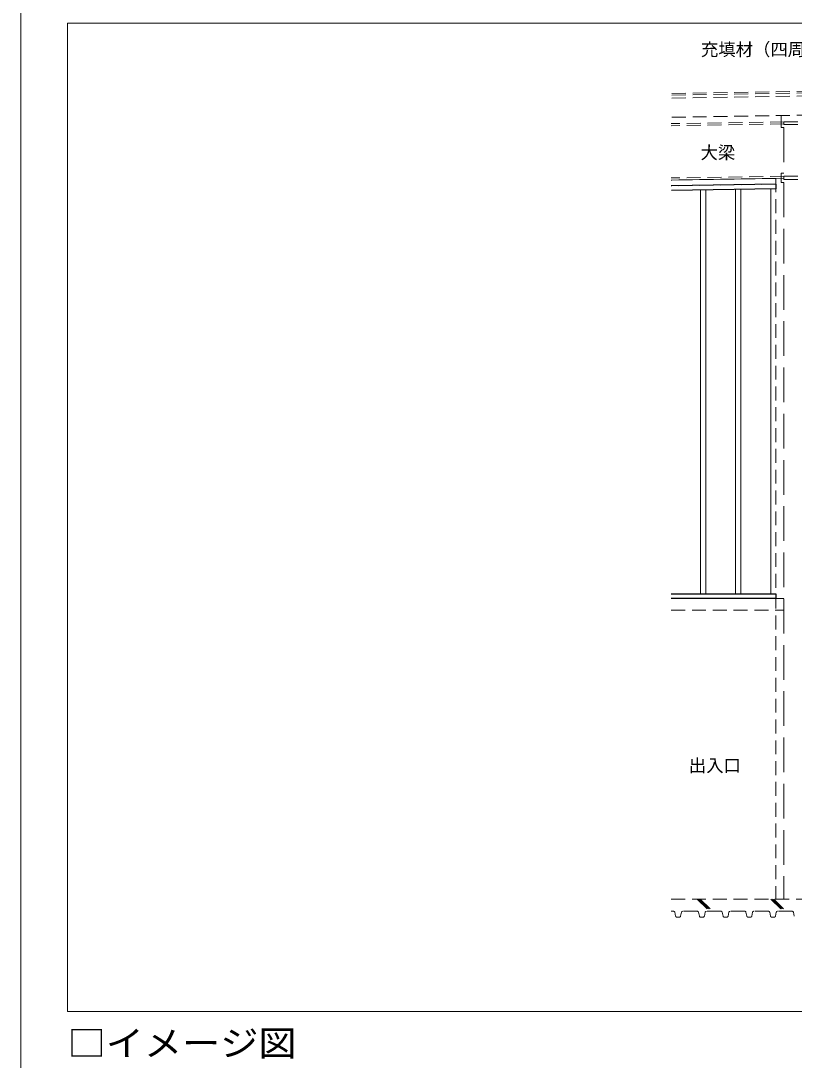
# Model space of a CAD drawing. Units: millimetres on the paper, enlarged 120 times, with parts at other scales. Extents: x -23400 to 38824, y -71984 to 16500.
# Drawn here: x -23400 to -15377, y -261 to 10526 of the extents above; entities that cross this region are included whole.
import ezdxf
from ezdxf.enums import TextEntityAlignment as Align

# ---------------------------------------------------------------- set-up
doc = ezdxf.new("R2010")
doc.units = ezdxf.units.MM
doc.header["$LTSCALE"] = 120
doc.linetypes.add('DASHED1', pattern=[1.8, 1.2, -0.6])
doc.linetypes.add('DASHED3', pattern=[4, 3, -1])
for name, color, linetype, lineweight in [('A-2_スタッド', 3, 'Continuous', 18), ('A-3_ランナー', 2, 'Continuous', 25), ('A-4_補強材', 4, 'DASHED1', 9), ('A-6_文字・矢印', 7, 'Continuous', 18), ('A-9_躯体他', 4, 'DASHED1', 9), ('F-3_ランナー', 4, 'Continuous', 9)]:
    doc.layers.add(name, color=color, linetype=linetype, lineweight=lineweight)
doc.layers.add('F-6_文字・矢印', color=7, linetype='Continuous')
doc.styles.add('ＭＳ ゴシック', font='')
doc.styles.get('ＭＳ ゴシック').set_extended_font_data('MS Gothic')

msp = doc.modelspace()

# ---------------------------------------------------------------- linework, layer by layer
at = {"layer": 'A-2_スタッド'}
for p, q in [((-16348.5, 8769.6), (-16348.5, 4578.1)), ((-16294.5, 8770.5), (-16294.5, 4578.1)), ((-15984.9, 8775.5), (-15984.9, 4578.1)), ((-15930.9, 8776.4), (-15930.9, 4578.1)), ((-15621.3, 8781.4), (-15621.3, 4578.1))]:
    msp.add_line(p, q, dxfattribs=at)
at = {"layer": 'A-3_ランナー'}
for p, q in [((-15568.1, 8830.3), (-16652.3, 8812.7)), ((-16653.3, 4578.1), (-15567.3, 4578.1))]:
    msp.add_line(p, q, dxfattribs=at)
for points in [[(-15568.1, 8830.3), (-15567.3, 8782.3), (-16651.6, 8764.7)], [(-15567.3, 4578.1), (-15567.3, 4530.1), (-16653.3, 4530.1)]]:
    msp.add_lwpolyline(points, dxfattribs=at)
at = {"layer": 'A-4_補強材'}
for p, q in [((-15567.3, 8890.3), (-16651.6, 8872.7)), ((-15568.1, 8830.3), (-15569.1, 8890.3)), ((-15568.1, 8830.3), (-16652.3, 8812.7)), ((-16653.3, 4530.1), (-15483.3, 4530.1)), ((-16653.3, 4410.1), (-15483.3, 4410.1))]:
    msp.add_line(p, q, dxfattribs=at)
at = {"layer": 'A-9_躯体他'}
for p, q in [((-7215.5, 9924.1), (-16653.3, 9771.1)), ((-7215.5, 9906.1), (-16653.3, 9753.1)), ((-7215.5, 9876.1), (-16653.3, 9723.1)), ((-7215.5, 9676.9), (-16653.3, 9523.9)), ((-15483.3, 9477.3), (-16653.3, 9458.4)), ((-15483.3, 9455.7), (-16653, 9436.8)), ((-15483.3, 9477.3), (-14883.3, 9477.3)), ((-15483.3, 9477.3), (-15483.3, 9448.5)), ((-15483.3, 9448.5), (-14883.3, 9448.5)), ((-15483.7, 8913.3), (-16653.7, 8894.3)), ((-15483.3, 8891.7), (-16653.3, 8872.7)), ((-15567.3, 8890.3), (-15567.3, 1410.1)), ((-15483.3, 8913.3), (-14883.3, 8913.3)), ((-15483.3, 8913.3), (-15483.3, 8877.3)), ((-15483.3, 8877.3), (-14883.3, 8877.3)), ((-16653.3, 1410.1), (-7215.5, 1410.1)), ((-16382.8, 1410.1), (-16256.8, 1284.1)), ((-16367.5, 1410.1), (-16241.5, 1284.1)), ((-16352.2, 1410.1), (-16226.2, 1284.1)), ((-15619.1, 1410.1), (-15493.1, 1284.1)), ((-15603.8, 1410.1), (-15477.8, 1284.1)), ((-15588.5, 1410.1), (-15462.5, 1284.1)), ((-16627.2, 1284.1), (-16653.3, 1284.1)), ((-16607.3, 1233.7), (-16615.4, 1274.4)), ((-16567.2, 1224.1), (-16595.5, 1224.1)), ((-16547.3, 1274.4), (-16555.4, 1233.7)), ((-16381.2, 1284.1), (-16535.5, 1284.1)), ((-16361.3, 1233.7), (-16369.4, 1274.4)), ((-16349.5, 1224.1), (-16335.3, 1224.1)), ((-16321.2, 1224.1), (-16335.3, 1224.1)), ((-16301.3, 1274.4), (-16309.4, 1233.7)), ((-16135.2, 1284.1), (-16289.5, 1284.1)), ((-16115.3, 1233.7), (-16123.4, 1274.4)), ((-16075.2, 1224.1), (-16103.5, 1224.1)), ((-16055.3, 1274.4), (-16063.4, 1233.7)), ((-15889.2, 1284.1), (-16043.5, 1284.1)), ((-15869.3, 1233.7), (-15877.4, 1274.4)), ((-15829.2, 1224.1), (-15857.5, 1224.1)), ((-15809.3, 1274.4), (-15817.4, 1233.7)), ((-15643.2, 1284.1), (-15797.5, 1284.1)), ((-15623.3, 1233.7), (-15631.4, 1274.4)), ((-15611.5, 1224.1), (-15583.2, 1224.1)), ((-15563.3, 1274.4), (-15571.4, 1233.7)), ((-15397.2, 1284.1), (-15551.5, 1284.1)), ((-15377.3, 1233.7), (-15385.4, 1274.4))]:
    msp.add_line(p, q, dxfattribs=at)
at = {"layer": 'A-9_躯体他', "linetype": 'DASHED3'}
for p, q in [((-15513.3, 8943.3), (-15513.3, 8847.3)), ((-15513.3, 8943.3), (-15483.3, 8943.3)), ((-15513.3, 8847.3), (-15483.3, 8847.3)), ((-15483.3, 8847.3), (-15483.3, 1410.1))]:
    msp.add_line(p, q, dxfattribs=at)
msp.add_lwpolyline([(-15513.3, 9542.4), (-15513.3, 9418.5), (-15483.3, 9418.5), (-15483.3, 8943.3)], dxfattribs=at)
at = {"layer": 'A-9_躯体他'}
for centre, start, end in [((-16627.2, 1272.1), 11.30993, 90), ((-16595.5, 1236.1), 191.30993, 270), ((-16567.2, 1236.1), 270, 348.69007), ((-16535.5, 1272.1), 90, 168.69007), ((-16381.2, 1272.1), 11.30993, 90), ((-16349.5, 1236.1), 191.30993, 270), ((-16321.2, 1236.1), 270, 348.69007), ((-16289.5, 1272.1), 90, 168.69007), ((-16135.2, 1272.1), 11.30993, 90), ((-16103.5, 1236.1), 191.30993, 270), ((-16075.2, 1236.1), 270, 348.69007), ((-16043.5, 1272.1), 90, 168.69007), ((-15889.2, 1272.1), 11.30993, 90), ((-15857.5, 1236.1), 191.30993, 270), ((-15829.2, 1236.1), 270, 348.69007), ((-15797.5, 1272.1), 90, 168.69007), ((-15643.2, 1272.1), 11.30993, 90), ((-15611.5, 1236.1), 191.30993, 270), ((-15583.2, 1236.1), 270, 348.69007), ((-15551.5, 1272.1), 90, 168.69007), ((-15397.2, 1272.1), 11.30993, 90)]:
    msp.add_arc(centre, 12, start, end, dxfattribs=at)
at = {"layer": 'F-3_ランナー', "color": 3, "lineweight": 18}
for p, q in [((-23400, 16500), (-23400, -16500)), ((-22914.5, 10500.8), (-234.5, 10500.8)), ((-22914.5, 10500.8), (-22914.5, 243.9)), ((-22914.5, 243.9), (-234.5, 243.9))]:
    msp.add_line(p, q, dxfattribs=at)

# ---------------------------------------------------------------- texts
at = {"layer": 'A-6_文字・矢印', "style": 'ＭＳ ゴシック'}
for s, p in [('充填材（四周処理用）', (-16344.6, 10122.5)), ('大梁', (-16349.4, 9052.5)), ('出入口', (-16470.3, 2691.4))]:
    msp.add_text(s, height=132, dxfattribs=at).set_placement(p, align=Align.BOTTOM_LEFT)
at = {"layer": 'F-6_文字・矢印', "style": 'ＭＳ ゴシック', "width": 1.1}
msp.add_text('□イメージ図', height=263.9, dxfattribs=at).set_placement((-22914.5, -296.1), align=Align.BOTTOM_LEFT)

doc.saveas('drawing.dxf')
